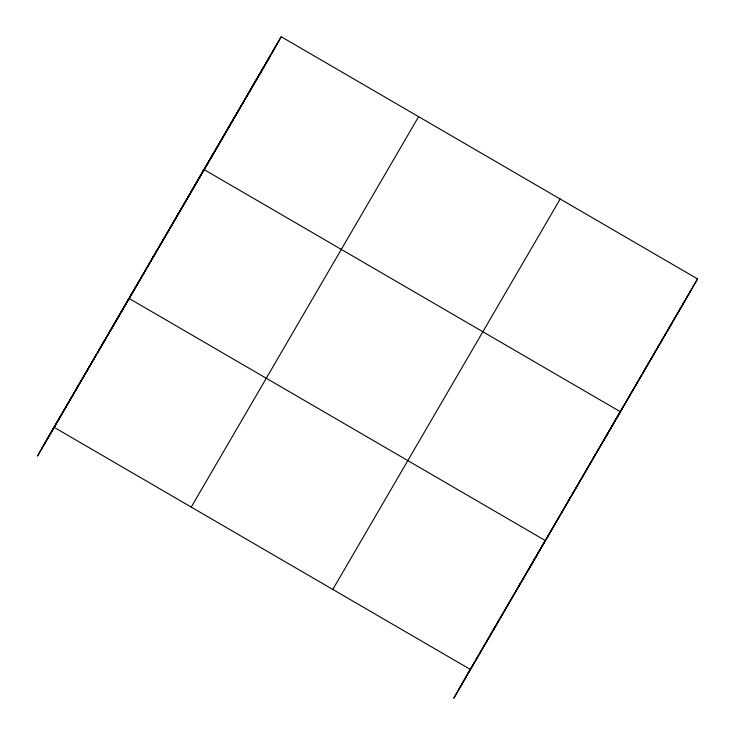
<?xml version="1.0" encoding="UTF-8"?>
<svg xmlns="http://www.w3.org/2000/svg" width="735" height="735" viewBox="0 0 735 735"><rect width="100%" height="100%" fill="white"/><g stroke="black" fill="none" stroke-linecap="round" stroke-linejoin="round"><path stroke-width="1.1" d="M53.857 427.182L470.189 669.355L453.78 698.25L697.561 278.923L281.22 36.75L37.439 456.077L61.878 414.108M76.688 388.062L78.865 384.23M101.696 345.119L103.874 341.288M151.722 259.225L153.9 255.394M176.731 216.274L178.908 212.443M227.51 129.075L229.688 125.244M253.281 84.828L255.458 80.997M265.326 64.726L281.22 36.75M493.029 630.235L495.206 626.404M518.037 587.293L520.215 583.461M528.805 569.404L545.223 540.51L128.891 298.337L112.473 327.231L114.173 324.31M568.054 501.399L570.231 497.567M593.071 458.447L595.249 454.616M603.839 440.568L620.257 411.673L203.917 169.491L187.499 198.395L192.083 190.53M643.851 371.248L646.028 367.417M669.613 327.002L671.79 323.17M46.976 439.282L279.052 40.581M42.134 447.808L269.506 57.376M62.447 413.125L73.822 393.611M74.952 391.654L78.93 384.828M80.069 382.871L84.047 376.035M85.186 374.087L96.551 354.564M97.691 352.616L109.056 333.093M110.195 331.136L111.904 328.214M115.312 322.353L146.577 268.67M147.717 266.722L151.695 259.887M152.825 257.93L156.803 251.104M157.942 249.147L161.921 242.32M162.49 241.337L169.316 229.632M170.447 227.675L181.821 208.152M182.951 206.204L186.938 199.369M193.231 188.564L197.237 181.674M198.386 179.707L213.269 154.148M213.839 153.165L239.04 109.901M239.61 108.918L264.811 65.645M191.247 507.095L418.619 116.663M332.799 589.433L560.171 199.01M468.011 673.187L697.561 278.923M458.475 689.981L690.689 291.023"/></g></svg>
